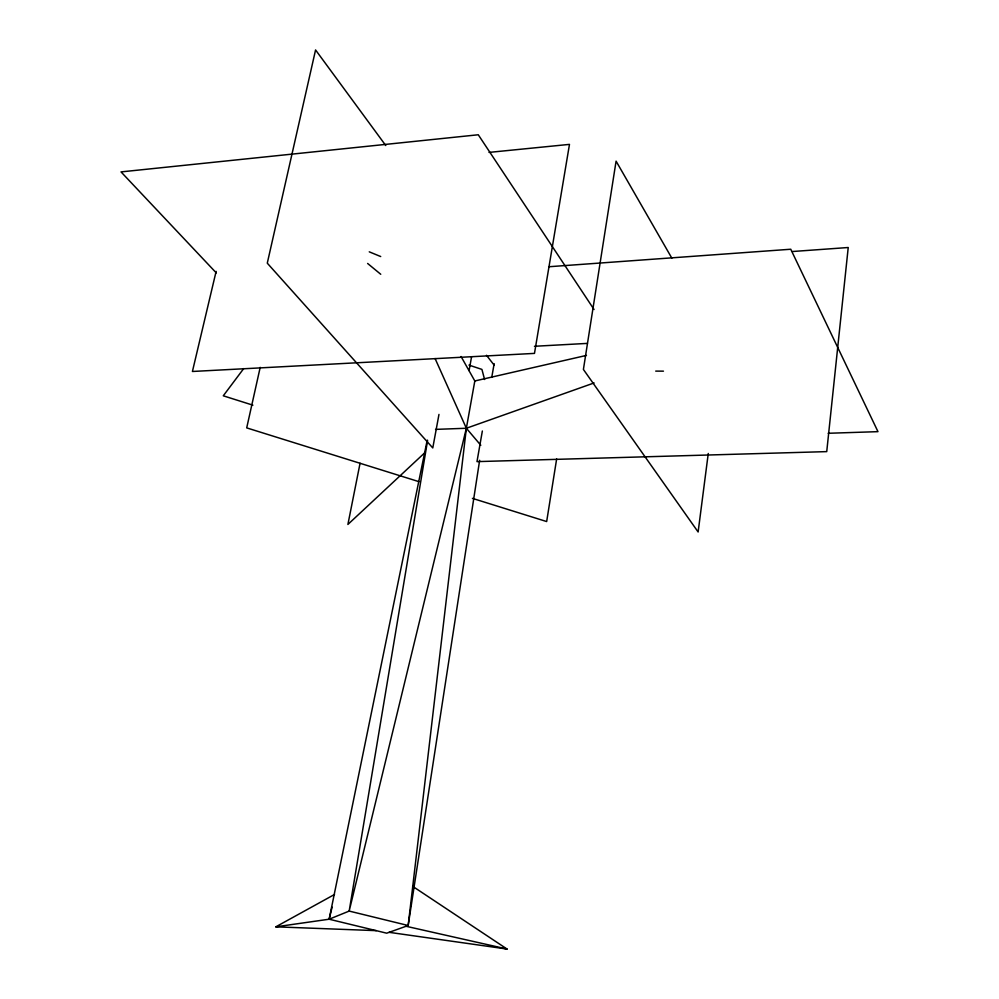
<?xml version="1.0" encoding="UTF-8"?>
<svg xmlns="http://www.w3.org/2000/svg" width="999" height="999" viewBox="0 0 999 999"><rect width="100%" height="100%" fill="white"/><g stroke="black" fill="none" stroke-linecap="round" stroke-linejoin="round"><path stroke-width="1.5" d="M461.063 356.506L474.812 380.969L466.358 428.259L408.166 925.511L386.713 933.191L329.146 919.217L275.799 926.835L334.515 894.48M708.266 453.471L698.126 531.98L583.404 369.443L616.083 161.151L671.84 258.154M479.645 460.277L408.166 925.511L349.175 911.076L329.146 919.217L427.197 440.284M556.655 458.903L546.665 521.553L472.415 498.364M427.597 440.372L349.175 911.076L466.358 428.259L435.077 358.529M482.355 431.006L476.985 461.625L826.735 451.623L848.226 247.515L792.419 251.523M491.745 377.422L494.155 363.648M469.08 370.592L471.565 356.793M438.973 414.41L432.779 447.939L267.282 263.174L315.572 49.95L385.764 145.529M360.065 463.249L347.902 524.45L425.062 452.485M260.202 367.357L246.703 427.884L418.956 481.668M216.121 271.391L192.42 371.478L534.477 353.396L569.48 144.38L489.023 152.397M329.146 919.217L332.118 907.129M243.706 368.569L223.277 395.804L252.897 405.169M435.552 429.383L466.358 428.259L594.105 382.942M474.812 380.969L586.45 355.407M548.638 266.758L790.758 249.238L877.971 431.655L828.171 433.279M534.465 346.278L587.437 343.394M655.719 371.104L663.448 371.153M275.799 926.835L376.248 930.643M389.123 932.329L507.067 949.05L412.612 886.288M406.056 926.273L507.067 949.05M468.943 365.097L481.918 369.405L484.59 379.508M369.255 251.835L380.706 256.543M367.62 263.461L380.744 274.275M216.296 272.914L121.029 171.903L478.271 134.765L594.043 309.503M466.358 428.259L480.806 445.279M486.488 355.294L494.118 365.085"/></g></svg>
